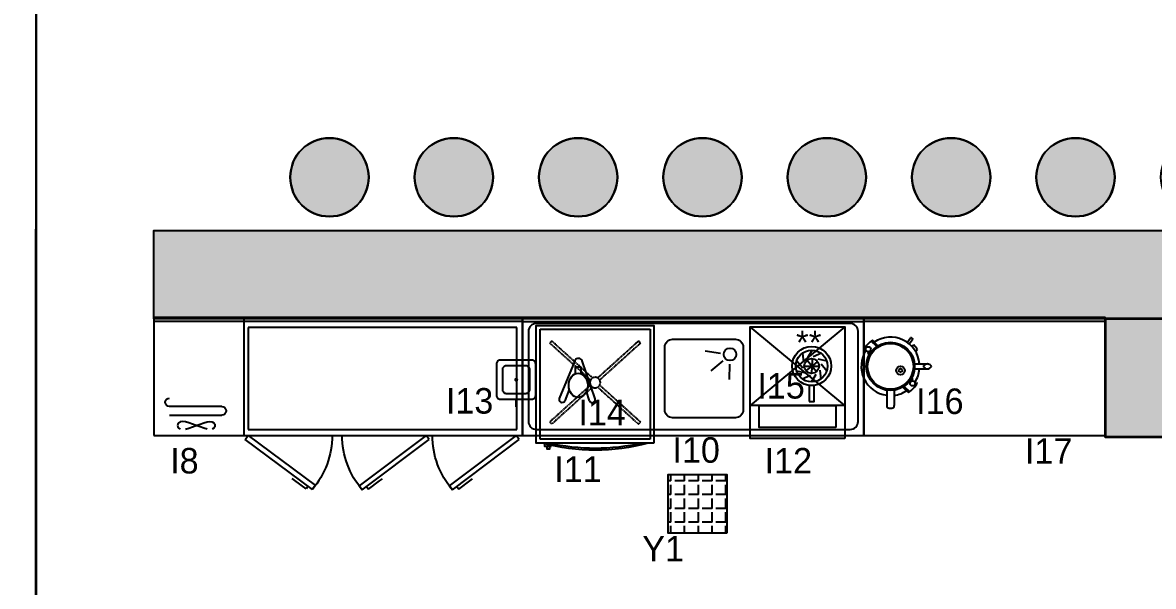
# Model space of a CAD drawing. Header units: millimetres. Extents: x -2729 to 15248, y -12439 to 5292.
# Drawn here: x 6836 to 7412, y -8824 to -8537 of the extents above; entities that cross this region are included whole.
import ezdxf

# ---------------------------------------------------------------- set-up
doc = ezdxf.new("R2010")
doc.units = ezdxf.units.MM
doc.linetypes.add('DASHED', pattern=[0.75, 0.5, -0.25])
for name, color, linetype, lineweight in [('DUVAR', 7, 'Continuous', 30), ('DUVAR 2_Ном_пера__60', 7, 'Continuous', 35), ('kolon_Ном_пера__60', 7, 'Continuous', 35), ('mevcut kolonlar_Ном_пера__60', 7, 'Continuous', 35)]:
    doc.layers.add(name, color=color, linetype=linetype, lineweight=lineweight)
for name, color, linetype in [('OLCU', 7, 'Continuous'), ('S2000-002 Çizgi', 7, 'Continuous'), ('tefris', 39, 'Continuous')]:
    doc.layers.add(name, color=color, linetype=linetype)
doc.styles.get("Standard").update_dxf_attribs({"font": 'arial.ttf'})
doc.styles.add('TAKSİM', font='GOTHIC.TTF', dxfattribs={"height": 20})

# ---------------------------------------------------------------- blocks, each defined once
blk = doc.blocks.new('dfgbdf')
at = {"layer": 'tefris', "color": 250, "lineweight": 9}
for p, q in [((-2454111.62, 525210.16), (-2454111.65, 525205.77)), ((-2454111.62, 525210.16), (-2454111.65, 525205.77)), ((-2454111.62, 525210.16), (-2454111.61, 525211.07)), ((-2454072.02, 525209.87), (-2454072.05, 525205.49)), ((-2454072.02, 525209.87), (-2454072.05, 525205.49)), ((-2454072.02, 525209.87), (-2454072.01, 525210.79)), ((-2454112.99, 525203.12), (-2454113, 525201.12)), ((-2454112.99, 525203.12), (-2454111.37, 525203.11)), ((-2454111.39, 525199.81), (-2454111.36, 525205.05)), ((-2454111.38, 525202.31), (-2454108.48, 525202.29)), ((-2454108.46, 525205.12), (-2454108.49, 525199.79)), ((-2454108.38, 525202.09), (-2454108.39, 525199.79)), ((-2454075.38, 525201.85), (-2454075.39, 525199.55)), ((-2454075.26, 525204.88), (-2454075.29, 525199.55)), ((-2454075.28, 525202.05), (-2454072.38, 525202.03)), ((-2454072.39, 525199.53), (-2454072.36, 525204.77)), ((-2454070.76, 525202.82), (-2454072.37, 525202.83)), ((-2454070.76, 525202.82), (-2454070.77, 525200.82)), ((-2454114.36, 525164.5), (-2454111.39, 525199.81)), ((-2454113, 525201.12), (-2454113.58, 525190.26)), ((-2454113, 525201.12), (-2454111.38, 525201.11)), ((-2454111.39, 525199.81), (-2454108.39, 525199.79)), ((-2454075.39, 525199.55), (-2454072.39, 525199.53)), ((-2454070.77, 525200.82), (-2454072.39, 525200.83)), ((-2454069.9, 525163.74), (-2454072.39, 525199.53)), ((-2454070.77, 525200.82), (-2454070.35, 525189.95)), ((-2454113.58, 525190.26), (-2454112.2, 525190.25)), ((-2454070.35, 525189.95), (-2454071.73, 525189.96))]:
    blk.add_line(p, q, dxfattribs=at)
for centre, radius, start, end in [((-2454092.41, 525148.78), 65.89, 89.45885, 106.29353), ((-2454092.41, 525148.78), 65.19, 89.45885, 106.29353), ((-2454092.11, 525148.78), 65.89, 72.88503, 89.71971), ((-2454092.11, 525148.78), 65.19, 72.88503, 89.71971), ((-2454110.95, 525210.55), 0.665, 128.18426, 174.5564), ((-2454110.62, 525210.15), 1, 179.58928, 285.89932), ((-2454110.61, 525211.06), 1, 106.42498, 179.58928), ((-2454110.48, 525209.9), 1.47, 98.72199, 127.31737), ((-2454092.43, 525145.74), 65.93, 89.45892, 105.76791), ((-2454092.13, 525145.74), 65.93, 73.41065, 89.71964), ((-2454073.02, 525209.88), 1, 253.27924, 359.58928), ((-2454073.17, 525209.64), 1.47, 51.86118, 80.45656), ((-2454073.01, 525210.8), 1, 359.58928, 72.75358), ((-2454072.68, 525210.27), 0.665, 4.62216, 50.9943), ((-2454110.65, 525205.76), 1, 179.58928, 282.17166), ((-2454092.61, 525121.38), 85.29, 89.48851, 102.07007), ((-2454092.45, 525122.75), 80.92, 77.82439, 101.35417), ((-2454092.31, 525121.38), 85.29, 77.10849, 89.69005), ((-2454073.05, 525205.49), 1, 257.0069, 359.58928), ((-2454072.89, 525163.53), 3, 344.98388, 3.98798)]:
    blk.add_arc(centre, radius, start, end, dxfattribs=at)
blk = doc.blocks.new('cvbncvn')
at = {"layer": 'tefris'}
h = blk.add_hatch(color=33, dxfattribs=at)
h.set_gradient(color1=(172, 159, 128), one_color=1, tint=1, name='CYLINDER')
h.paths.add_polyline_path([(-2451154.22, 524897.23, 0.330551), (-2451154.33, 524898.41), (-2451154.68, 524898.8, -0.242744), (-2451154.53, 524898.21, -0.119053), (-2451154.82, 524897.59, -0.073588), (-2451167.06, 524882.94, -0.073588), (-2451182.96, 524872.39, -0.119053), (-2451183.61, 524872.17, -0.219609), (-2451184.14, 524872.34), (-2451183.83, 524872, 0.330546), (-2451182.67, 524871.76, 0.073588), (-2451166.59, 524882.42, 0.073588)])
edge = h.paths.add_edge_path()
edge.add_ellipse((-2451288.84, 524924.15), major_axis=(114.05, 51.17), ratio=0.426528, start_angle=297.70734, end_angle=323.01773, ccw=False)
edge.add_line((-2451216.49, 524904.88), (-2451191.12, 524880.59))
edge.add_line((-2451191.12, 524880.59), (-2451188.89, 524882.59))
edge.add_line((-2451188.89, 524882.59), (-2451187.35, 524880.88))
edge.add_arc((-2451227.91, 524950.9), 80.92, 300.07609, 323.60588)
edge.add_line((-2451162.77, 524902.89), (-2451164.3, 524904.6))
edge.add_line((-2451164.3, 524904.6), (-2451162.07, 524906.6))
edge.add_line((-2451162.07, 524906.6), (-2451183.88, 524935.09))
edge.add_arc((-2451186.26, 524933.26), 3, 37.44228, 56.43972)
h.paths.add_polyline_path([(-2451187.12, 524877.49, 0.479029), (-2451187.37, 524875.95), (-2451184.44, 524872.68, -0.500272), (-2451184.13, 524874.25, 0.071282), (-2451168.59, 524884.66, 0.071282), (-2451156.54, 524898.95, -0.500262), (-2451154.94, 524899.09), (-2451157.87, 524902.36, 0.479021), (-2451159.43, 524902.28, -0.054963), (-2451171.93, 524888.38, -0.054963)])
h.paths.add_polyline_path([(-2451167.06, 524882.94, 0.073588), (-2451154.82, 524897.59, 0.125422), (-2451154.52, 524898.25, 0.228135), (-2451154.68, 524898.8), (-2451154.94, 524899.09), (-2451154.94, 524899.09, 0.49885), (-2451156.53, 524898.96, -0.071299), (-2451168.59, 524884.66, -0.071299), (-2451184.13, 524874.25, 0.49886), (-2451184.44, 524872.68), (-2451184.14, 524872.34, 0.205144), (-2451183.65, 524872.16, 0.125422), (-2451182.96, 524872.39, 0.073588)])
h.paths.add_polyline_path([(-2451198.05, 524887.22), (-2451199.08, 524886.3), (-2451191.46, 524878.54), (-2451190.26, 524879.62), (-2451191.12, 524880.59)])
h.paths.add_polyline_path([(-2451166.87, 524915.14), (-2451167.9, 524914.22), (-2451162.07, 524906.6), (-2451161.2, 524905.63), (-2451160, 524906.71)])
h.paths.add_polyline_path([(-2451159.87, 524904.14), (-2451158.66, 524905.22), (-2451160, 524906.71), (-2451161.2, 524905.63)])
h.paths.add_polyline_path([(-2451190.26, 524879.62), (-2451191.46, 524878.54), (-2451190.13, 524877.05), (-2451188.92, 524878.13)])
h.paths.add_polyline_path([(-2451187.3, 524880.66), (-2451189.46, 524878.73), (-2451187.62, 524876.68, -0.254011), (-2451187.12, 524877.49, 0.005936), (-2451185.36, 524878.5)])
h = blk.add_hatch(color=33, dxfattribs=at)
h.set_gradient(color1=(172, 159, 128), one_color=1, tint=1, name='CYLINDER')
h.paths.add_polyline_path([(-2451164.23, 524904.67), (-2451162.56, 524902.81), (-2451160.4, 524904.74), (-2451162.07, 524906.6)])
h.paths.add_polyline_path([(-2451160.4, 524904.74), (-2451162.56, 524902.81), (-2451160.63, 524900.65, 0.005936), (-2451159.43, 524902.28, -0.254011), (-2451158.57, 524902.69)])
h.paths.add_polyline_path([(-2451191.12, 524880.59), (-2451189.46, 524878.73), (-2451187.3, 524880.66), (-2451188.96, 524882.52)])
at = {"layer": 'tefris', "color": 250, "xscale": -1, "rotation": 221.4302633063476}
blk.add_blockref('dfgbdf', (-958721.38, 2542560.36), dxfattribs=at)
blk = doc.blocks.new('dfghjfgjhfhgj')
at = {"layer": 'tefris'}
for p, q in [((-2450693.66, 526828.62), (-2450657.89, 526825.86)), ((-2450667.46, 526827.98), (-2450667.46, 526826.6)), ((-2450656.59, 526827.48), (-2450667.46, 526827.98)), ((-2450658.45, 526824.56), (-2450658.45, 526827.56)), ((-2450654.59, 526827.48), (-2450656.59, 526827.48)), ((-2450656.59, 526827.48), (-2450656.59, 526825.86)), ((-2450655.95, 526824.66), (-2450655.95, 526827.56)), ((-2450654.59, 526827.48), (-2450654.59, 526825.86)), ((-2450653.12, 526824.66), (-2450658.45, 526824.66)), ((-2450656.15, 526824.56), (-2450658.45, 526824.56)), ((-2450657.89, 526822.86), (-2450657.89, 526825.86)), ((-2450657.89, 526825.86), (-2450652.65, 526825.86)), ((-2450652.56, 526822.96), (-2450657.89, 526822.96)), ((-2450655.59, 526822.86), (-2450657.89, 526822.86)), ((-2450655.39, 526822.96), (-2450655.39, 526825.86)), ((-2450647.54, 526826.16), (-2450651.93, 526826.16)), ((-2450647.54, 526826.16), (-2450651.93, 526826.16)), ((-2450647.54, 526826.16), (-2450646.63, 526826.16)), ((-2450693.77, 526785.85), (-2450658.45, 526788.56)), ((-2450668.01, 526786.45), (-2450668.01, 526787.83)), ((-2450656.15, 526791.56), (-2450658.45, 526791.56)), ((-2450658.45, 526788.56), (-2450658.45, 526791.56)), ((-2450653.12, 526791.46), (-2450658.45, 526791.46)), ((-2450658.45, 526788.56), (-2450653.2, 526788.56)), ((-2450655.59, 526789.86), (-2450657.89, 526789.86)), ((-2450657.89, 526786.86), (-2450657.89, 526789.86)), ((-2450652.56, 526789.76), (-2450657.89, 526789.76)), ((-2450657.15, 526786.95), (-2450657.15, 526788.56)), ((-2450655.95, 526788.56), (-2450655.95, 526791.46)), ((-2450655.39, 526786.86), (-2450655.39, 526789.76)), ((-2450655.15, 526786.95), (-2450655.15, 526788.56)), ((-2450648.1, 526788.26), (-2450652.49, 526788.26)), ((-2450648.1, 526788.26), (-2450652.49, 526788.26)), ((-2450648.1, 526788.26), (-2450647.18, 526788.26)), ((-2450657.15, 526786.95), (-2450668.01, 526786.45)), ((-2450655.15, 526786.95), (-2450657.15, 526786.95))]:
    blk.add_line(p, q, dxfattribs=at)
for centre, radius, start, end in [((-2450648.34, 526826.72), 1.47, 9.13271, 37.7281), ((-2450735.37, 526808.06), 80.92, 348.23511, 11.76489), ((-2450734.82, 526806.36), 80.92, 348.23511, 11.76489), ((-2450736.74, 526808.21), 85.29, 359.89923, 12.48079), ((-2450651.93, 526825.16), 1, 90, 192.58238), ((-2450736.18, 526806.51), 85.29, 359.89923, 12.48079), ((-2450712.37, 526808.21), 65.93, 359.86964, 16.17863), ((-2450647.54, 526825.16), 1, 90, 196.31004), ((-2450711.82, 526806.51), 65.93, 359.86964, 16.17863), ((-2450647.15, 526825.5), 0.665, 38.59498, 84.96712), ((-2450709.34, 526808.21), 65.19, 359.86957, 16.70425), ((-2450647.79, 526825.02), 1.47, 9.13271, 37.7281), ((-2450736.74, 526807.91), 85.29, 347.51921, 0.10077), ((-2450712.37, 526807.91), 65.93, 343.82137, 0.13036), ((-2450709.34, 526807.91), 65.19, 343.29575, 0.13043), ((-2450652.49, 526789.26), 1, 167.41762, 270), ((-2450648.1, 526789.26), 1, 163.68996, 270), ((-2450647.71, 526788.93), 0.665, 275.03288, 321.40502), ((-2450648.34, 526789.41), 1.47, 322.2719, 350.86729)]:
    blk.add_arc(centre, radius, start, end, dxfattribs=at)
at = {"layer": 'tefris', "rotation": 48.36728481575136}
blk.add_blockref('cvbncvn', (-429896.77, 2010148.91), dxfattribs=at)
blk = doc.blocks.new('jkjk')
at = {"layer": 'tefris'}
h = blk.add_hatch(color=39, dxfattribs=at)
h.set_gradient(color1=(73, 53, 19), color2=(234, 212, 174), one_color=1, tint=0.8, name='CYLINDER')
edge = h.paths.add_edge_path()
edge.add_arc((86951.94, 47415.95), 40, 0, 360)
blk.add_circle((86951.94, 47415.95), 40, dxfattribs=at)
at = {"layer": 'tefris', "xscale": -1}
for p, rotation in [((-1990906.65, 1449589.7), 313.8562429192313), ((-1315221.81, -2030442.64), 43.85624291894896)]:
    blk.add_blockref('dfghjfgjhfhgj', p, dxfattribs=dict(at, rotation=rotation))
at = {"layer": 'tefris'}
for p, rotation in [((2219121.15, 1365536.58), 43.85624291894896), ((1405072.57, -2084753.26), 313.8562429192313)]:
    blk.add_blockref('dfghjfgjhfhgj', p, dxfattribs=dict(at, rotation=rotation))
blk = doc.blocks.new('jhkjuhj')
at = {"layer": 'tefris'}
blk.add_circle((-2448793.21, 524949.27), 20, dxfattribs=at)
blk = doc.blocks.new('A$C723D60DA')
at = {"layer": 'S2000-002 Çizgi'}
for points in [[(0, 3.66), (60, 3.66), (60, 63.66), (0, 63.66)], [(53.17, 2.2), (54.63, 2.2), (54.63, 0.75), (53.17, 0.75)]]:
    blk.add_lwpolyline(points, close=True, dxfattribs=at)
at = {"layer": 'S2000-002 Çizgi', "linetype": 'DASHED', "ltscale": 0.5}
blk.add_lwpolyline([(2, 5.66), (58, 5.66), (58, 61.66), (2, 61.66)], close=True, dxfattribs=at)
for points in [[(6.84, 54.65), (7.88, 55.69)], [(6.84, 54.65), (27.66, 35.82)], [(7.88, 55.69), (28.7, 36.87)], [(31.37, 36.94), (52.12, 55.69)], [(32.41, 35.9), (53.16, 54.65)], [(52.12, 55.69), (53.16, 54.65)], [(27.59, 33.16), (6.84, 14.41)], [(28.63, 32.11), (7.88, 13.37)], [(31.3, 32.19), (52.12, 13.37)], [(32.34, 33.23), (53.16, 14.41)], [(7.88, 13.37), (6.84, 14.41)], [(52.12, 13.37), (53.16, 14.41)]]:
    blk.add_lwpolyline(points, dxfattribs=at)
at = {"layer": 'S2000-002 Çizgi'}
for points in [[(52.21, 3.18), (52.21, 3.66), (55.85, 3.66)], [(55.85, 3.31), (55.85, 2.2), (52.21, 2.2)]]:
    blk.add_lwpolyline(points, dxfattribs=at)
at = {"layer": 'S2000-002 Çizgi', "linetype": 'DASHED', "ltscale": 0.5}
blk.add_circle((30, 34.53), 2.67, dxfattribs=at)
at = {"layer": 'S2000-002 Çizgi'}
for centre, radius, start, end in [((29.9, 100.61), 100.61, 254.49408, 285.50592), ((29.9, 109.49), 108.49, 257.28187, 282.71813)]:
    blk.add_arc(centre, radius, start, end, dxfattribs=at)
blk = doc.blocks.new('A$C3C3A6592')
at = {"layer": 'S2000-002 Çizgi'}
for points in [[(0, 57), (48.31, 16.91)], [(0, 16.91), (48.31, 57)], [(0, 16.91), (48.31, 16.91)]]:
    blk.add_lwpolyline(points, dxfattribs=at)
for points in [[(0, 0), (48.31, 0), (48.31, 57), (0, 57)], [(4.59, 5.64), (43.71, 5.64), (43.71, 16.91), (4.59, 16.91)]]:
    blk.add_lwpolyline(points, close=True, dxfattribs=at)
blk.add_text('**', height=12, dxfattribs=at).set_placement((11.89, 43.01))
blk = doc.blocks.new('A$C34EC4B2C')
at = {"layer": 'S2000-002 Çizgi'}
for p, q in [((80.83, 87.67), (46.6, 62.05)), ((77.59, 87.3), (71.93, 83.07)), ((78.58, 85.98), (77.59, 87.3)), ((82.37, 85.61), (80.83, 87.67)), ((104.65, 85.77), (106.2, 87.82)), ((106.2, 87.82), (140.31, 62.05)), ((108.44, 86.12), (109.44, 87.44)), ((109.44, 87.44), (115.07, 83.18)), ((150.63, 85.77), (152.18, 87.82)), ((152.18, 87.82), (186.29, 62.05)), ((154.42, 86.12), (155.42, 87.44)), ((155.42, 87.44), (161.05, 83.18)), ((48.14, 60), (82.37, 85.61)), ((71.93, 83.07), (70.49, 81.99)), ((138.76, 60), (104.65, 85.77)), ((115.07, 83.18), (116.52, 82.09)), ((184.74, 60), (150.63, 85.77)), ((161.05, 83.18), (162.5, 82.09)), ((0, 0), (0, 60)), ((0, 60), (188, 60)), ((46.11, 60), (46.11, 0)), ((46.6, 62.05), (48.14, 60)), ((140.31, 62.05), (138.76, 60)), ((186.29, 62.05), (184.74, 60)), ((188, 2), (188, 60)), ((188, 60), (188, 0)), ((12, 54.97), (12.17, 55.71)), ((12.17, 54.24), (12, 54.97)), ((12.17, 55.71), (12.66, 56.35)), ((12.66, 53.6), (12.17, 54.24)), ((12.66, 56.35), (13.47, 56.8)), ((13.47, 53.14), (12.66, 53.6)), ((14.62, 52.97), (13.47, 53.14)), ((16.07, 53.14), (14.62, 52.97)), ((16.07, 56.8), (17.78, 56.35)), ((17.78, 53.6), (16.07, 53.14)), ((17.78, 56.35), (19.64, 55.71)), ((19.64, 54.24), (17.78, 53.6)), ((19.64, 55.71), (21.59, 54.97)), ((21.59, 54.97), (19.64, 54.24)), ((23.54, 55.71), (21.59, 54.97)), ((21.59, 54.97), (23.54, 54.24)), ((25.4, 56.35), (23.54, 55.71)), ((23.54, 54.24), (25.4, 53.6)), ((27.1, 56.8), (25.4, 56.35)), ((25.4, 53.6), (27.1, 53.14)), ((27.1, 53.14), (28.56, 52.97)), ((28.56, 52.97), (29.7, 53.14)), ((30.52, 56.35), (29.7, 56.8)), ((29.7, 53.14), (30.52, 53.6)), ((31.01, 55.71), (30.52, 56.35)), ((30.52, 53.6), (31.01, 54.24)), ((31.17, 54.97), (31.01, 55.71)), ((31.01, 54.24), (31.17, 54.97)), ((48, 5), (48, 57)), ((48, 57), (185, 57)), ((185, 57), (185, 5)), ((8, 49.66), (34.67, 49.66)), ((34.67, 45.32), (8, 45.32)), ((188, 2), (0, 2)), ((185, 5), (48, 5)), ((188, 0), (0, 0))]:
    blk.add_line(p, q, dxfattribs=at)
for centre, radius, start, end in [((48.14, 60), 42.75, 0, 40.24497), ((138.76, 60), 42.75, 139.49079, 180), ((184.74, 60), 42.75, 139.49079, 180), ((34.67, 47.49), 2.17, 270, 90), ((8, 43.15), 2.17, 90, 270)]:
    blk.add_arc(centre, radius, start, end, dxfattribs=at)
blk = doc.blocks.new('A$C0D0247C1')
at = {"layer": 'S2000-002 Çizgi'}
for points in [[(2, 0), (18, 0, 0.414214), (20, 2), (20, 18, 0.414214), (18, 20), (2, 20, 0.414214), (0, 18), (0, 2, 0.414214)], [(5, 3), (15, 3, 0.414214), (17, 5), (17, 15, 0.414214), (15, 17), (5, 17, 0.414214), (3, 15), (3, 5, 0.414214)]]:
    blk.add_lwpolyline(points, format="xyb", close=True, dxfattribs=at)
at = {"layer": 'S2000-002 Çizgi', "const_width": 1}
blk.add_lwpolyline([(9.53, 10.08, 1), (10.53, 10.08, 1)], format="xyb", close=True, dxfattribs=at)
blk.add_lwpolyline([(20, 10), (23.95, 10)], dxfattribs=at)
blk = doc.blocks.new('A$C2B7B2AEF')
at = {"layer": 'S2000-002 Çizgi'}
for p, q in [((23.37, 33.48), (25.12, 35.78)), ((24.38, 32.7), (26.14, 35)), ((26.08, 35.45), (25.57, 35.84)), ((1.55, 29.58), (1.18, 29.93)), ((2.47, 30.71), (1.55, 29.58)), ((4.41, 29.07), (3.39, 27.82)), ((7.9, 31.47), (5.08, 34.17)), ((8.46, 31.82), (5.61, 34.55)), ((25.71, 31.44), (26.74, 32.22)), ((27.63, 28.89), (28.66, 29.66)), ((4.03, 27.2), (3.39, 27.82)), ((27.09, 22.56), (33.71, 22.56)), ((27.09, 20), (33.71, 20)), ((25.27, 13.5), (26.29, 14.75)), ((25.64, 15.37), (26.29, 14.75)), ((27.21, 11.86), (28.13, 12.99)), ((28.13, 12.99), (28.49, 12.64)), ((12.92, 9.11), (12.92, 1.28)), ((16.76, 9.11), (16.76, 1.28)), ((21.22, 10.74), (24.06, 8.02)), ((21.77, 11.1), (24.59, 8.4)), ((14.2, 0), (15.48, 0))]:
    blk.add_line(p, q, dxfattribs=at)
for centre, radius in [((3.55, 30.01), 1.28), ((14.84, 21.28), 12.32), ((14.84, 21.28), 11.68), ((19.97, 19.22), 2.18), ((19.97, 19.22), 0.896), ((26.13, 12.56), 1.28)]:
    blk.add_circle(centre, radius, dxfattribs=at)
for centre, radius, start, end in [((14.84, 21.28), 14.88, 4.93477, 123.82077), ((25.38, 35.58), 0.32, 52.56997, 142.56997), ((25.89, 35.19), 0.32, 322.56997, 52.56997), ((14.84, 21.28), 14.88, 146.72763, 262.58633), ((14.84, 21.28), 16.16, 124.81827, 147.66064), ((14.84, 21.28), 16.16, 31.21037, 42.57469), ((14.84, 21.28), 14.88, 326.72763, 355.06523), ((32.34, 21.28), 0.64, 129.41842, 230.58158), ((34.23, 18.98), 3.62, 98.2247, 129.41842), ((34.23, 23.58), 3.62, 230.58158, 261.7753), ((33.19, 18.98), 3.62, 50.58158, 81.7753), ((33.19, 23.58), 3.62, 278.2247, 309.41842), ((35.08, 21.28), 0.64, 309.41842, 50.58158), ((14.84, 21.28), 16.16, 304.81827, 327.66064), ((14.84, 21.28), 14.88, 277.41367, 303.82077), ((14.2, 1.28), 1.28, 180, 270), ((15.48, 1.28), 1.28, 270, 0)]:
    blk.add_arc(centre, radius, start, end, dxfattribs=at)
blk = doc.blocks.new('A$C4AF1199D')
at = {"layer": 'S2000-002 Çizgi'}
for points in [[(5.4, 24.63), (5.79, 20.04)], [(10.19, 26.12), (7.81, 22.18)], [(14.95, 24.51), (10.7, 22.72)], [(2.4, 20.6), (5.42, 17.12)], [(6.25, 18), (13.75, 18)], [(12.59, 19.94), (7.13, 15.7)], [(7.66, 20.97), (12.41, 15.17)], [(10.18, 21.16), (10, 14.25)], [(17.85, 20.42), (13.36, 21.46)], [(17.79, 15.4), (14.77, 18.88)], [(2.34, 15.58), (6.83, 14.54)], [(5.24, 11.49), (9.49, 13.28)], [(10, 9.88), (12.38, 13.82)], [(14.79, 11.37), (14.4, 15.96)]]:
    blk.add_lwpolyline(points, dxfattribs=at)
blk.add_lwpolyline([(8.75, 0), (11.25, 0), (11.25, 8), (8.75, 8)], close=True, dxfattribs=at)
for radius in [10, 8.12, 3.75]:
    blk.add_circle((10, 18), radius, dxfattribs=at)
blk = doc.blocks.new('A$C7D36761A')
at = {"layer": 'S2000-002 Çizgi'}
for points in [[(0, 20.47), (6.62, 1.21, 0.691141), (10.36, 1.1), (18.29, 20.3)], [(2.84, 21.45), (4.45, 16.75, 0.691141)]]:
    blk.add_lwpolyline(points, format="xyb", dxfattribs=at)
for points in [[(13.14, 15.69), (15.51, 21.45)], [(7.07, 7.73), (7.07, 4.38)], [(10.07, 7.71), (10.07, 4.38)], [(7.07, 4.38), (10.07, 4.38)]]:
    blk.add_lwpolyline(points, dxfattribs=at)
for centre, start, end in [((1.42, 20.96), 18.97681, 198.97681), ((16.9, 20.88), 337.5765, 157.5765)]:
    blk.add_arc(centre, 1.5, start, end, dxfattribs=at)
blk.add_ellipse((8.6, 13.59), major_axis=(0, -6.18), ratio=0.781319, dxfattribs=at)

msp = doc.modelspace()

# ---------------------------------------------------------------- hatches: boundary and pattern name
h = msp.add_hatch(color=256)
h.dxf.hatch_style = 1
h.set_gradient(color1=(142, 90, 31), color2=(242, 225, 192), tint=1, name='HEMISPHERICAL')
h.paths.add_polyline_path([(8202.846, -8687.557), (8202.846, -8642.569), (6902.799, -8642.563), (6902.802, -8687.563)])
h = msp.add_hatch(color=7)
h.paths.add_polyline_path([(7447.799, -8747.562), (7447.799, -8687.562), (7387.8, -8687.562), (7387.8, -8747.562)])
h.paths.add_polyline_path([(8047.799, -8747.562), (8047.799, -8687.562), (7987.799, -8687.562), (7987.799, -8747.562)])
h = msp.add_hatch()
h.set_pattern_fill('ANGLE', color=256)
h.set_pattern_definition([(180, (15352.829, -11508.233), (0, 6.985), [5.08, -1.905]), (90, (15352.829, -11508.233), (6.985, 4e-16), [5.08, -1.905])])
h.paths.add_polyline_path([(7164.973, -8766.753), (7194.973, -8766.753), (7194.973, -8796.753), (7164.973, -8796.753)])
at = {"layer": 'OLCU'}
h = msp.add_hatch(color=18, dxfattribs=at)
h.set_gradient(color1=(8, 8, 8), color2=(145, 145, 145), rotation=270, one_color=1, tint=0.57, name='INVCYLINDER')
h.paths.add_polyline_path([(7012.332, -8615.378, 1), (6972.332, -8615.378, 1)])
h = msp.add_hatch(color=18, dxfattribs=at)
h.set_gradient(color1=(8, 8, 8), color2=(145, 145, 145), rotation=270, one_color=1, tint=0.57, name='INVCYLINDER')
h.paths.add_polyline_path([(7075.721, -8615.378, 1), (7035.721, -8615.378, 1)])
h = msp.add_hatch(color=18, dxfattribs=at)
h.set_gradient(color1=(8, 8, 8), color2=(145, 145, 145), rotation=270, one_color=1, tint=0.57, name='INVCYLINDER')
h.paths.add_polyline_path([(7139.109, -8615.378, 1), (7099.109, -8615.378, 1)])
h = msp.add_hatch(color=18, dxfattribs=at)
h.set_gradient(color1=(8, 8, 8), color2=(145, 145, 145), rotation=270, one_color=1, tint=0.57, name='INVCYLINDER')
h.paths.add_polyline_path([(7202.498, -8615.379, 1), (7162.498, -8615.379, 1)])
h = msp.add_hatch(color=18, dxfattribs=at)
h.set_gradient(color1=(8, 8, 8), color2=(145, 145, 145), rotation=270, one_color=1, tint=0.57, name='INVCYLINDER')
h.paths.add_polyline_path([(7265.895, -8615.378, 1), (7225.895, -8615.378, 1)])
h = msp.add_hatch(color=18, dxfattribs=at)
h.set_gradient(color1=(8, 8, 8), color2=(145, 145, 145), rotation=270, one_color=1, tint=0.57, name='INVCYLINDER')
h.paths.add_polyline_path([(7329.284, -8615.378, 1), (7289.284, -8615.378, 1)])
h = msp.add_hatch(color=18, dxfattribs=at)
h.set_gradient(color1=(8, 8, 8), color2=(145, 145, 145), rotation=270, one_color=1, tint=0.57, name='INVCYLINDER')
h.paths.add_polyline_path([(7392.673, -8615.378, 1), (7352.673, -8615.378, 1)])

# ---------------------------------------------------------------- linework, layer by layer
for points in [[(8202.846, -8687.562), (6902.8, -8687.562), (6902.8, -8642.563), (8202.846, -8642.563)], [(7387.8, -8688.873), (7264.8, -8688.873), (7264.8, -8686.869), (7387.8, -8686.869)], [(7264.8, -8746.869), (7387.8, -8746.869), (7387.8, -8686.873), (7264.8, -8686.873)], [(7194.973, -8796.753), (7164.973, -8796.753), (7164.973, -8766.753), (7194.973, -8766.753)]]:
    msp.add_lwpolyline(points, close=True)
at = {"layer": 'DUVAR', "linetype": 'Continuous'}
for p, q in [((6842.8, -8382.986), (6842.8, -8686.864)), ((6842.8, -9348.868), (6842.8, -8736.869))]:
    msp.add_line(p, q, dxfattribs=at)
at = {"layer": 'DUVAR 2_Ном_пера__60', "linetype": 'Continuous'}
for p, q in [((6842.8, -9486.864), (6842.8, -8641.835)), ((6842.8, -8736.869), (6842.8, -8696.651))]:
    msp.add_line(p, q, dxfattribs=at)
at = {"layer": 'kolon_Ном_пера__60', "linetype": 'Continuous', "flags": 128}
msp.add_lwpolyline([(7447.799, -8747.562), (7447.799, -8687.562), (7387.8, -8687.562), (7387.8, -8747.562)], close=True, dxfattribs=at)
at = {"layer": 'mevcut kolonlar_Ном_пера__60', "linetype": 'Continuous', "flags": 128}
msp.add_lwpolyline([(7447.799, -8747.562), (7447.799, -8687.562), (7387.8, -8687.562), (7387.8, -8747.562)], close=True, dxfattribs=at)
at = {"layer": 'S2000-002 Çizgi'}
for p, q in [((7191.61, -8705.123), (7183.799, -8704.011)), ((7191.61, -8705.123), (7183.799, -8704.011)), ((7192.841, -8708.933), (7186.743, -8713.941)), ((7192.841, -8708.933), (7186.743, -8713.941)), ((7196.241, -8710.59), (7196.053, -8718.478))]:
    msp.add_line(p, q, dxfattribs=at)
for points in [[(7090.8, -8746.869), (7264.8, -8746.869), (7264.8, -8686.869), (7090.8, -8686.869)], [(7090.8, -8688.869), (7264.8, -8688.869), (7264.8, -8686.869), (7090.8, -8686.869)], [(7090.8, -8746.869), (7264.8, -8746.869), (7264.8, -8686.869), (7090.8, -8686.869)], [(7090.8, -8688.869), (7264.8, -8688.869), (7264.8, -8686.869), (7090.8, -8686.869)]]:
    msp.add_lwpolyline(points, close=True, dxfattribs=at)
for points in [[(7097.8, -8743.869), (7257.8, -8743.869, 0.4142136), (7261.8, -8739.869), (7261.8, -8693.869, 0.4142136), (7257.8, -8689.869), (7097.8, -8689.869, 0.4142136), (7093.8, -8693.869), (7093.8, -8739.869, 0.4142136)], [(7097.8, -8743.869), (7257.8, -8743.869, 0.4142136), (7261.8, -8739.869), (7261.8, -8693.869, 0.4142136), (7257.8, -8689.869), (7097.8, -8689.869, 0.4142136), (7093.8, -8693.869), (7093.8, -8739.869, 0.4142136)], [(7199.268, -8737.886), (7167.268, -8737.886, -0.4142136), (7163.268, -8733.886), (7163.268, -8701.886, -0.4142136), (7167.268, -8697.886), (7199.268, -8697.886, -0.4142136), (7203.268, -8701.886), (7203.268, -8733.886, -0.4142136)], [(7199.268, -8737.886), (7167.268, -8737.886, -0.4142136), (7163.268, -8733.886), (7163.268, -8701.886, -0.4142136), (7167.268, -8697.886), (7199.268, -8697.886, -0.4142136), (7203.268, -8701.886), (7203.268, -8733.886, -0.4142136)]]:
    msp.add_lwpolyline(points, format="xyb", close=True, dxfattribs=at)
msp.add_circle((7196.554, -8705.63), 3.188, dxfattribs=at)
msp.add_circle((7196.554, -8705.63), 3.188, dxfattribs=at)

# ---------------------------------------------------------------- block references
for p in [(-80211.246, -55904.445), (-80211.246, -56080.998), (-80211.246, -56250.345)]:
    msp.add_blockref('jkjk', p)
at = {"layer": 'OLCU', "xscale": -1}
for p, rotation in [((1567905.617, 1949881.401), 219.345902310606), ((1567969.005, 1949881.401), 219.345902310606), ((1568032.394, 1949881.401), 219.345902310606), ((1568095.783, 1949881.4), 219.3459023106055), ((1568159.18, 1949881.401), 219.345902310606), ((1568222.569, 1949881.401), 219.345902310606), ((1568285.958, 1949881.401), 219.345902310606), ((1568349.346, 1949881.4), 219.3459023106055)]:
    msp.add_blockref('jhkjuhj', p, dxfattribs=dict(at, rotation=rotation))
at = {"layer": 'OLCU', "rotation": 276.9230769275784}
for p in [(-218960.059, -2502829.77), (-218896.67, -2502829.77), (-218833.281, -2502829.77), (-218769.892, -2502829.77), (-218706.495, -2502829.77), (-218643.106, -2502829.77), (-218579.718, -2502829.77)]:
    msp.add_blockref('jhkjuhj', p, dxfattribs=at)
at = {"layer": 'S2000-002 Çizgi', "xscale": -1, "rotation": 180}
msp.add_blockref('A$C34EC4B2C', (6902.8, -8686.869), dxfattribs=at)
at = {"layer": 'S2000-002 Çizgi', "xscale": -1}
for name, p in [('A$C723D60DA', (7157.771, -8754.504)), ('A$C3C3A6592', (7255.071, -8748.526))]:
    msp.add_blockref(name, p, dxfattribs=at)
at = {"layer": 'S2000-002 Çizgi'}
for name, p in [('A$C2B7B2AEF', (7263.485, -8733.003)), ('A$C4AF1199D', (7228.154, -8729.554))]:
    msp.add_blockref(name, p, dxfattribs=at)
for name, p, rotation in [('A$C0D0247C1', (7077.468, -8708.492), 270), ('A$C7D36761A', (7127.755, -8707.777), 180)]:
    msp.add_blockref(name, p, dxfattribs=dict(at, rotation=rotation))

# ---------------------------------------------------------------- texts
at = {"style": 'TAKSİM'}
for s, p in [('I15', (7210.482, -8728.133)), ('I13', (7051.682, -8735.788)), ('I16', (7291.421, -8736)), ('I14', (7119.25, -8741.77)), ('I10', (7167.203, -8760.833)), ('I17', (7346.92, -8761.346)), ('I8', (6911.12, -8766.306)), ('I12', (7214.195, -8766.306)), ('I11', (7106.897, -8770.616)), ('Y1', (7151.816, -8811.109))]:
    msp.add_text(s, height=13, dxfattribs=at).set_placement(p)

doc.saveas('drawing.dxf')
